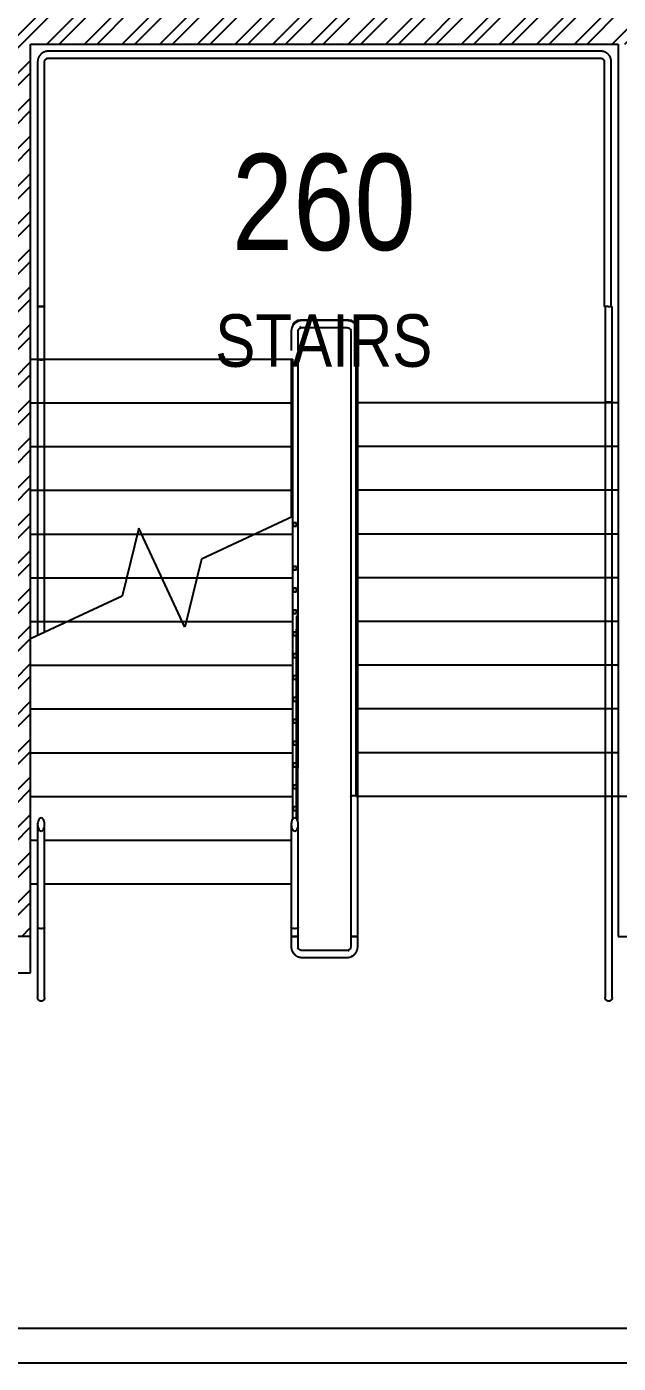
# Model space of a CAD drawing. Extents: x 6433 to 75181, y -2986 to 56414.
# Drawn here: x 35980 to 39363, y -516 to 7124 of the extents above; entities that cross this region are included whole.
import ezdxf

# ---------------------------------------------------------------- set-up
doc = ezdxf.new("R2010")
doc.units = 0
doc.header["$MEASUREMENT"] = 0
for name, color, linetype in [('A-Column__Concrete', 7, 'CONTINUOUS'), ('A-Hatch__Brick', 2, 'CONTINUOUS'), ('A-Stairs', 4, 'CONTINUOUS'), ('A-Text__Primary Room', 6, 'CONTINUOUS'), ('A-Wall__Brick', 6, 'CONTINUOUS'), ('A-Wall__Stud', 90, 'CONTINUOUS')]:
    doc.layers.add(name, color=color, linetype=linetype)
doc.styles.add('Arial Narrow', font='ARIALN.TTF', dxfattribs={"height": 750})
pattern_1 = [(45, (8381.06, 65736.02), (-107.76307, 107.76307), []), (45, (8452.9, 65736.02), (-107.76307, 107.76307), [])]

msp = doc.modelspace()

# ---------------------------------------------------------------- hatches: boundary and pattern name
at = {"layer": 'A-Hatch__Brick'}
h = msp.add_hatch(dxfattribs=at)
h.set_pattern_fill('ANSI32', color=256, scale=16, style=0)
h.set_pattern_definition(pattern_1)
h.paths.add_polyline_path([(39562.8, 7039.5), (39562.8, 7223.9), (35702.8, 7223.9), (35702.8, 7023.9), (39562.8, 7023.9)])
h = msp.add_hatch(dxfattribs=at)
h.set_pattern_fill('ANSI32', color=256, scale=16, style=0)
h.set_pattern_definition(pattern_1)
h.paths.add_polyline_path([(36002.8, 2013.9), (36002.8, 7023.9), (35912.8, 7023.9), (35912.8, 2013.9)])
h = msp.add_hatch(dxfattribs=at)
h.set_pattern_fill('ANSI32', color=256, scale=16, style=0)
h.set_pattern_definition(pattern_1)
h.paths.add_polyline_path([(36002.8, 3018.5), (36002.8, 7023.9), (35912.8, 7023.9), (35912.8, 1923.9), (36002.8, 1923.9), (36002.8, 2767.2)])

# ---------------------------------------------------------------- linework, layer by layer
at = {"layer": 'A-Column__Concrete'}
for p, q in [((39762.8, 2723.9), (39362.8, 2723.9)), ((39362.8, 2723.9), (39362.8, 1923.9)), ((39362.8, 1923.9), (39762.8, 1923.9))]:
    msp.add_line(p, q, dxfattribs=at)
at = {"layer": 'A-Stairs'}
for p, q in [((39262.8, 6983.9), (36102.8, 6983.9)), ((36042.8, 6923.9), (36042.8, 5523.9)), ((36082.8, 5523.9), (36082.8, 6923.9)), ((36102.8, 6943.9), (39262.8, 6943.9)), ((39282.8, 6923.9), (39282.8, 5523.9)), ((39322.8, 5523.9), (39322.8, 6923.9)), ((36082.8, 5523.9), (36042.8, 5523.9)), ((36042.8, 5523.9), (36042.8, 5223.9)), ((36042.8, 5523.9), (36062.8, 5523.9)), ((36062.8, 5523.9), (36082.8, 5523.9)), ((36082.8, 5223.9), (36082.8, 5523.9)), ((39305.4, 5523.9), (39282.8, 5523.9)), ((39287.8, 5523.9), (39287.8, 4973.9)), ((39305.3, 5523.9), (39307.8, 5523.9)), ((39307.8, 5523.9), (39327.8, 5523.9)), ((39327.8, 4973.9), (39327.8, 5523.9)), ((37823, 5446.8), (37543, 5446.8)), ((37812.8, 5443.9), (37552.8, 5443.9)), ((37492.8, 5383.9), (37492.8, 5273.9)), ((37532.8, 5273.9), (37532.8, 5383.9)), ((37552.8, 5403.9), (37812.8, 5403.9)), ((37832.8, 5383.9), (37832.8, 5223.9)), ((37872.8, 5223.9), (37872.8, 5383.9)), ((36002.8, 5223.9), (37502.8, 5223.9)), ((36002.8, 4126.1), (36002.8, 5223.9)), ((36002.8, 5223.9), (37502.8, 5223.9)), ((36002.8, 5223.9), (36042.8, 5223.9)), ((36002.8, 5223.9), (36042.8, 5223.9)), ((36042.8, 5223.9), (36042.8, 3642.8)), ((36082.8, 5223.9), (37492.8, 5223.9)), ((36082.8, 5223.9), (37492.8, 5223.9)), ((36082.8, 3661.5), (36082.8, 5223.9)), ((37492.8, 5223.9), (37492.8, 4319)), ((37502.8, 4323.6), (37502.8, 5223.9)), ((37532.8, 2886.1), (37532.8, 5223.9)), ((37832.8, 5223.9), (37832.8, 4973.9)), ((37862.8, 5223.9), (37862.8, 4973.9)), ((37872.8, 4973.9), (37872.8, 5223.9)), ((36002.8, 4973.9), (37502.8, 4973.9)), ((36002.8, 4973.9), (37502.8, 4973.9)), ((36002.8, 4973.9), (36042.9, 4973.9)), ((36002.8, 4973.9), (36042.9, 4973.9)), ((36082.8, 4973.9), (37492.9, 4973.9)), ((36082.8, 4973.9), (37492.9, 4973.9)), ((37832.8, 4973.9), (37832.8, 2723.9)), ((39362.8, 4973.9), (37862.8, 4973.9)), ((37862.8, 4973.9), (37862.8, 2723.9)), ((39287.8, 4973.9), (37872.8, 4973.9)), ((37872.8, 2723.9), (37872.8, 4973.9)), ((39287.8, 4973.9), (39287.8, 2723.9)), ((39362.8, 4973.9), (39327.8, 4973.9)), ((39327.8, 2723.9), (39327.8, 4973.9)), ((36002.8, 4723.9), (37502.8, 4723.9)), ((36002.8, 4723.9), (37502.8, 4723.9)), ((36002.8, 4723.9), (36042.9, 4723.9)), ((36002.8, 4723.9), (36042.9, 4723.9)), ((36082.7, 4723.9), (37492.9, 4723.9)), ((36082.7, 4723.9), (37492.9, 4723.9)), ((39362.8, 4723.9), (37862.8, 4723.9)), ((39362.8, 4723.9), (37862.8, 4723.9)), ((39287.8, 4723.9), (37872.8, 4723.9)), ((39287.8, 4723.9), (37872.8, 4723.9)), ((39362.8, 4723.9), (39327.8, 4723.9)), ((39362.8, 4723.9), (39327.8, 4723.9)), ((36002.8, 4473.9), (37502.8, 4473.9)), ((36002.8, 4473.9), (37502.8, 4473.9)), ((36002.8, 4473.9), (36043, 4473.9)), ((36002.8, 4473.9), (36043, 4473.9)), ((36082.7, 4473.9), (37493, 4473.9)), ((36082.7, 4473.9), (37493, 4473.9)), ((39362.8, 4473.9), (37862.8, 4473.9)), ((39362.8, 4473.9), (37862.8, 4473.9)), ((39287.8, 4473.9), (37872.8, 4473.9)), ((39287.8, 4473.9), (37872.8, 4473.9)), ((39362.8, 4473.9), (39327.8, 4473.9)), ((39362.8, 4473.9), (39327.8, 4473.9)), ((37502.8, 4323.6), (36979.4, 4079.5)), ((37502.8, 4223.9), (37502.8, 4323.6)), ((37523, 4288.9), (37503, 4288.9)), ((37503, 4288.9), (37503, 4268.9)), ((37523, 4268.9), (37523, 4288.9)), ((36002.8, 4223.9), (36612.7, 4223.9)), ((36002.8, 4223.9), (36612.7, 4223.9)), ((36002.8, 4223.9), (36043.1, 4223.9)), ((36002.8, 4223.9), (36043.1, 4223.9)), ((36082.6, 4223.9), (36612.7, 4223.9)), ((36082.6, 4223.9), (36612.7, 4223.9)), ((36620.8, 4257.1), (36526.3, 3868.2)), ((36612.7, 4223.9), (36636.3, 4223.9)), ((36612.7, 4223.9), (36636.3, 4223.9)), ((36884.9, 3690.7), (36620.8, 4257.1)), ((36636.3, 4223.9), (37289, 4223.9)), ((36636.3, 4223.9), (37289, 4223.9)), ((36636.3, 4223.9), (37289, 4223.9)), ((36636.3, 4223.9), (37289, 4223.9)), ((37289, 4223.9), (37502.8, 4223.9)), ((37289, 4223.9), (37502.8, 4223.9)), ((37502.8, 3973.9), (37502.8, 4223.9)), ((37503, 4268.9), (37523, 4268.9)), ((39362.8, 4223.9), (37862.8, 4223.9)), ((39362.8, 4223.9), (37862.8, 4223.9)), ((39288.5, 4223.9), (37872.2, 4223.9)), ((39288.5, 4223.9), (37872.2, 4223.9)), ((39362.8, 4223.9), (39327.2, 4223.9)), ((39362.8, 4223.9), (39327.2, 4223.9)), ((36979.4, 4079.5), (36884.9, 3690.7)), ((36002.8, 3973.9), (36551.9, 3973.9)), ((36002.8, 3973.9), (36551.9, 3973.9)), ((36002.8, 3973.9), (36043.5, 3973.9)), ((36002.8, 3973.9), (36043.5, 3973.9)), ((36082.2, 3973.9), (36551.9, 3973.9)), ((36082.2, 3973.9), (36551.9, 3973.9)), ((36551.9, 3973.9), (36752.8, 3973.9)), ((36551.9, 3973.9), (36752.8, 3973.9)), ((36752.8, 3973.9), (36953.7, 3973.9)), ((36752.8, 3973.9), (36953.7, 3973.9)), ((36752.8, 3973.9), (36953.7, 3973.9)), ((36752.8, 3973.9), (36953.7, 3973.9)), ((36953.7, 3973.9), (37502.8, 3973.9)), ((36953.7, 3973.9), (37502.8, 3973.9)), ((37502.8, 3723.9), (37502.8, 3973.9)), ((37523, 4038.9), (37503, 4038.9)), ((37503, 4038.9), (37503, 4018.9)), ((37503, 4018.9), (37523, 4018.9)), ((37523, 4018.9), (37523, 4038.9)), ((39362.8, 3973.9), (37862.8, 3973.9)), ((39362.8, 3973.9), (37862.8, 3973.9)), ((39288.5, 3973.9), (37872.2, 3973.9)), ((39288.5, 3973.9), (37872.2, 3973.9)), ((39362.8, 3973.9), (39327.2, 3973.9)), ((39362.8, 3973.9), (39327.2, 3973.9)), ((37523, 3913.9), (37503, 3913.9)), ((37503, 3913.9), (37503, 3893.9)), ((37523, 3893.9), (37523, 3913.9)), ((36526.3, 3868.2), (36002.8, 3624.2)), ((37503, 3893.9), (37523, 3893.9)), ((37523, 3788.9), (37503, 3788.9)), ((37503, 3788.9), (37503, 3768.9)), ((37503, 3768.9), (37523, 3768.9)), ((37523, 3768.9), (37523, 3788.9)), ((37528, 3755), (37523, 3755)), ((37523, 3755), (37523, 3679.7)), ((37528, 3679.7), (37528, 3755)), ((36002.8, 3723.9), (36216.7, 3723.9)), ((36002.8, 3723.9), (36216.7, 3723.9)), ((36002.8, 3723.9), (36043.5, 3723.9)), ((36002.8, 3723.9), (36043.5, 3723.9)), ((36082.2, 3723.9), (36216.7, 3723.9)), ((36082.2, 3723.9), (36216.7, 3723.9)), ((36216.7, 3723.9), (36869.4, 3723.9)), ((36216.7, 3723.9), (36869.4, 3723.9)), ((36869.4, 3723.9), (36893, 3723.9)), ((36869.4, 3723.9), (36893, 3723.9)), ((36869.4, 3723.9), (36893, 3723.9)), ((36869.4, 3723.9), (36893, 3723.9)), ((36893, 3723.9), (37502.8, 3723.9)), ((36893, 3723.9), (37502.8, 3723.9)), ((37502.8, 3473.9), (37502.8, 3723.9)), ((37523, 3679.7), (37528, 3679.7)), ((37523, 3663.9), (37523, 3679.7)), ((37528, 3679.7), (37528, 2588)), ((39362.8, 3723.9), (37862.8, 3723.9)), ((39362.8, 3723.9), (37862.8, 3723.9)), ((39288.5, 3723.9), (37872.2, 3723.9)), ((39288.5, 3723.9), (37872.2, 3723.9)), ((39362.8, 3723.9), (39327.2, 3723.9)), ((39362.8, 3723.9), (39327.2, 3723.9)), ((37523, 3663.9), (37503, 3663.9)), ((37503, 3663.9), (37503, 3643.9)), ((37503, 3643.9), (37523, 3643.9)), ((37523, 3643.9), (37523, 3663.9)), ((37523, 3538.9), (37523, 3643.9)), ((37523, 3538.9), (37503, 3538.9)), ((37503, 3538.9), (37503, 3518.9)), ((37503, 3518.9), (37523, 3518.9)), ((37523, 3518.9), (37523, 3538.9)), ((37523, 3413.9), (37523, 3518.9)), ((36002.8, 3473.9), (37502.8, 3473.9)), ((36002.8, 3473.9), (37502.8, 3473.9)), ((37502.8, 3223.9), (37502.8, 3473.9)), ((39362.8, 3473.9), (37862.8, 3473.9)), ((39362.8, 3473.9), (37862.8, 3473.9)), ((39288.5, 3473.9), (37872.2, 3473.9)), ((39288.5, 3473.9), (37872.2, 3473.9)), ((39362.8, 3473.9), (39327.2, 3473.9)), ((39362.8, 3473.9), (39327.2, 3473.9)), ((37523, 3413.9), (37503, 3413.9)), ((37503, 3413.9), (37503, 3393.9)), ((37503, 3393.9), (37523, 3393.9)), ((37523, 3393.9), (37523, 3413.9)), ((37523, 3288.9), (37523, 3393.9)), ((37523, 3288.9), (37503, 3288.9)), ((37503, 3288.9), (37503, 3268.9)), ((37523, 3268.9), (37523, 3288.9)), ((36002.8, 3223.9), (37502.8, 3223.9)), ((36002.8, 3223.9), (37502.8, 3223.9)), ((37502.8, 2973.9), (37502.8, 3223.9)), ((37503, 3268.9), (37523, 3268.9)), ((37523, 3163.9), (37523, 3268.9)), ((39362.8, 3223.9), (37862.8, 3223.9)), ((39362.8, 3223.9), (37862.8, 3223.9)), ((39288, 3223.9), (37872.7, 3223.9)), ((39288, 3223.9), (37872.7, 3223.9)), ((39362.8, 3223.9), (39327.7, 3223.9)), ((39362.8, 3223.9), (39327.7, 3223.9)), ((37523, 3163.9), (37503, 3163.9)), ((37503, 3163.9), (37503, 3143.9)), ((37503, 3143.9), (37523, 3143.9)), ((37523, 3143.9), (37523, 3163.9)), ((37523, 3038.9), (37523, 3143.9)), ((37523, 3038.9), (37503, 3038.9)), ((37503, 3038.9), (37503, 3018.9)), ((37503, 3018.9), (37523, 3018.9)), ((37523, 3018.9), (37523, 3038.9)), ((37523, 2913.9), (37523, 3018.5)), ((36002.8, 2973.9), (37502.8, 2973.9)), ((36002.8, 2973.9), (37502.8, 2973.9)), ((37502.8, 2723.9), (37502.8, 2973.9)), ((37523, 2913.9), (37503, 2913.9)), ((37503, 2913.9), (37503, 2893.9)), ((37523, 2893.9), (37523, 2913.9)), ((39362.8, 2973.9), (37862.8, 2973.9)), ((39362.8, 2973.9), (37862.8, 2973.9)), ((39287.9, 2973.9), (37872.8, 2973.9)), ((39287.9, 2973.9), (37872.8, 2973.9)), ((39362.8, 2973.9), (39327.8, 2973.9)), ((39362.8, 2973.9), (39327.8, 2973.9)), ((37503, 2893.9), (37523, 2893.9)), ((37523, 2788.9), (37523, 2893.9)), ((37523, 2788.9), (37503, 2788.9)), ((37503, 2788.9), (37503, 2768.9)), ((37503, 2768.9), (37523, 2768.9)), ((37523, 2768.9), (37523, 2788.9)), ((37523, 2663.9), (37523, 2767.2)), ((36002.8, 2723.9), (37502.8, 2723.9)), ((36002.8, 2723.9), (37502.8, 2723.9)), ((37502.8, 2595.7), (37502.8, 2723.9)), ((37832.8, 2723.9), (37832.8, 1923.9)), ((39362.8, 2723.9), (37862.8, 2723.9)), ((39287.8, 2723.9), (37872.8, 2723.9)), ((37872.8, 1923.9), (37872.8, 2723.9)), ((39287.8, 2723.9), (39287.8, 1673.9)), ((39362.8, 2723.9), (39327.8, 2723.9)), ((39327.8, 1673.9), (39327.8, 2723.9)), ((37523, 2663.9), (37503, 2663.9)), ((37503, 2663.9), (37503, 2643.9)), ((37503, 2643.9), (37523, 2643.9)), ((37523, 2643.9), (37523, 2663.9)), ((37523, 2595.7), (37523, 2643.9)), ((36042.8, 2563.7), (36042.8, 1973.9)), ((36082.8, 1973.9), (36082.8, 2563.7)), ((37492.8, 2563.7), (37492.8, 1973.9)), ((37532.8, 1973.9), (37532.8, 2563.7)), ((36002.8, 2473.9), (36043, 2473.9)), ((36002.8, 2473.9), (36043, 2473.9)), ((36082.7, 2473.9), (37493, 2473.9)), ((36082.7, 2473.9), (37493, 2473.9)), ((36002.8, 2223.9), (36043.6, 2223.9)), ((36002.8, 2223.9), (36043.6, 2223.9)), ((36082.1, 2223.9), (37493.6, 2223.9)), ((36082.1, 2223.9), (37493.6, 2223.9)), ((36042.8, 1973.9), (36042.8, 1673.9)), ((36082.8, 1673.9), (36082.8, 1973.9)), ((37492.8, 1973.9), (37492.8, 1923.9)), ((37512.8, 1923.9), (37492.8, 1923.9)), ((37492.8, 1923.9), (37492.8, 1863.9)), ((37492.8, 1923.9), (37532.8, 1923.9)), ((37532.8, 1923.9), (37512.8, 1923.9)), ((37532.8, 1923.9), (37532.8, 1973.9)), ((37532.8, 1863.9), (37532.8, 1923.9)), ((37852.8, 1923.9), (37832.8, 1923.9)), ((37832.8, 1923.9), (37832.8, 1863.9)), ((37832.8, 1923.9), (37872.8, 1923.9)), ((37872.8, 1923.9), (37852.8, 1923.9)), ((37872.8, 1863.9), (37872.8, 1923.9)), ((37812.8, 1843.9), (37552.8, 1843.9)), ((37552.8, 1803.9), (37812.8, 1803.9)), ((36042.8, 1673.9), (36042.8, 1574.5)), ((36082.8, 1574.5), (36082.8, 1673.9)), ((39287.8, 1673.9), (39287.8, 1574.5)), ((39327.8, 1574.5), (39327.8, 1673.9))]:
    msp.add_line(p, q, dxfattribs=at)
at = {"layer": 'A-Stairs', "flags": 128}
for points in [[(36102.8, 6983.9), (36100.4, 6983.8), (36098, 6983.7), (36095.7, 6983.5), (36093.3, 6983.1), (36090.9, 6982.7), (36088.6, 6982.2), (36086.3, 6981.5), (36084, 6980.8), (36081.7, 6980), (36079.5, 6979.1), (36077.3, 6978.2), (36075.1, 6977.1), (36073, 6976), (36071, 6974.7), (36069, 6973.4), (36067, 6972), (36065.1, 6970.5), (36063.3, 6969), (36061.5, 6967.4), (36059.8, 6965.7), (36058.2, 6963.9), (36056.6, 6962.1), (36055.1, 6960.2), (36053.7, 6958.3), (36052.4, 6956.3), (36051.1, 6954.3), (36049.9, 6952.2), (36048.8, 6950), (36047.8, 6947.8), (36046.9, 6945.6), (36046.1, 6943.4), (36045.4, 6941.1), (36044.7, 6938.8), (36044.2, 6936.4), (36043.7, 6934.1), (36043.4, 6931.7), (36043.1, 6929.3), (36042.9, 6926.9), (36042.8, 6924.5), (36042.8, 6923.9)], [(39322.8, 6923.9), (39322.8, 6926.3), (39322.7, 6928.7), (39322.4, 6931.1), (39322.1, 6933.4), (39321.6, 6935.8), (39321.1, 6938.1), (39320.5, 6940.5), (39319.8, 6942.8), (39319, 6945), (39318.1, 6947.2), (39317.1, 6949.4), (39316.1, 6951.6), (39314.9, 6953.7), (39313.7, 6955.8), (39312.4, 6957.8), (39311, 6959.7), (39309.5, 6961.6), (39308, 6963.4), (39306.3, 6965.2), (39304.6, 6966.9), (39302.9, 6968.6), (39301.1, 6970.1), (39299.2, 6971.6), (39297.3, 6973), (39295.3, 6974.4), (39293.2, 6975.6), (39291.1, 6976.8), (39289, 6977.9), (39286.8, 6978.9), (39284.6, 6979.8), (39282.3, 6980.6), (39280, 6981.4), (39277.7, 6982), (39275.4, 6982.6), (39273, 6983), (39270.7, 6983.4), (39268.3, 6983.6), (39265.9, 6983.8), (39263.5, 6983.9), (39262.8, 6983.9)], [(36082.8, 6923.9), (36082.9, 6924.7), (36082.9, 6925.5), (36083, 6926.3), (36083.1, 6927.1), (36083.2, 6927.9), (36083.4, 6928.6), (36083.6, 6929.4), (36083.9, 6930.2), (36084.1, 6930.9), (36084.4, 6931.7), (36084.7, 6932.4), (36085.1, 6933.1), (36085.5, 6933.8), (36085.9, 6934.5), (36086.3, 6935.2), (36086.8, 6935.8), (36087.3, 6936.5), (36087.8, 6937.1), (36088.3, 6937.7), (36088.9, 6938.2), (36089.5, 6938.8), (36090.1, 6939.3), (36090.7, 6939.8), (36091.4, 6940.3), (36092, 6940.7), (36092.7, 6941.1), (36093.4, 6941.5), (36094.1, 6941.9), (36094.9, 6942.2), (36095.6, 6942.5), (36096.3, 6942.8), (36097.1, 6943), (36097.9, 6943.3), (36098.7, 6943.4), (36099.4, 6943.6), (36100.2, 6943.7), (36101, 6943.8), (36101.8, 6943.9), (36102.6, 6943.9), (36102.8, 6943.9)], [(39262.8, 6943.9), (39263.6, 6943.9), (39264.4, 6943.8), (39265.2, 6943.7), (39266, 6943.6), (39266.8, 6943.5), (39267.6, 6943.3), (39268.4, 6943.1), (39269.1, 6942.9), (39269.9, 6942.6), (39270.6, 6942.3), (39271.4, 6942), (39272.1, 6941.6), (39272.8, 6941.2), (39273.5, 6940.8), (39274.1, 6940.4), (39274.8, 6939.9), (39275.4, 6939.4), (39276, 6938.9), (39276.6, 6938.4), (39277.2, 6937.8), (39277.7, 6937.2), (39278.3, 6936.6), (39278.8, 6936), (39279.2, 6935.4), (39279.7, 6934.7), (39280.1, 6934), (39280.5, 6933.3), (39280.8, 6932.6), (39281.2, 6931.9), (39281.5, 6931.1), (39281.8, 6930.4), (39282, 6929.6), (39282.2, 6928.8), (39282.4, 6928.1), (39282.6, 6927.3), (39282.7, 6926.5), (39282.8, 6925.7), (39282.8, 6924.9), (39282.8, 6924.1), (39282.8, 6923.9)], [(37552.8, 5443.9), (37550.4, 5443.8), (37548, 5443.7), (37545.7, 5443.5), (37543.3, 5443.1), (37540.9, 5442.7), (37538.6, 5442.2), (37536.3, 5441.5), (37534, 5440.8), (37531.7, 5440), (37529.5, 5439.1), (37527.3, 5438.2), (37525.1, 5437.1), (37523, 5436), (37521, 5434.7), (37519, 5433.4), (37517, 5432), (37515.1, 5430.5), (37513.3, 5429), (37511.5, 5427.4), (37509.8, 5425.7), (37508.2, 5423.9), (37506.6, 5422.1), (37505.1, 5420.2), (37503.7, 5418.3), (37502.4, 5416.3), (37501.1, 5414.3), (37499.9, 5412.2), (37498.8, 5410), (37497.8, 5407.8), (37496.9, 5405.6), (37496.1, 5403.4), (37495.4, 5401.1), (37494.7, 5398.8), (37494.2, 5396.4), (37493.7, 5394.1), (37493.4, 5391.7), (37493.1, 5389.3), (37492.9, 5386.9), (37492.8, 5384.5), (37492.8, 5383.9)], [(37872.8, 5383.9), (37872.8, 5386.3), (37872.7, 5388.7), (37872.4, 5391.1), (37872.1, 5393.4), (37871.6, 5395.8), (37871.1, 5398.1), (37870.5, 5400.5), (37869.8, 5402.8), (37869, 5405), (37868.1, 5407.2), (37867.1, 5409.4), (37866.1, 5411.6), (37864.9, 5413.7), (37863.7, 5415.8), (37862.4, 5417.8), (37861, 5419.7), (37859.5, 5421.6), (37858, 5423.4), (37856.3, 5425.2), (37854.6, 5426.9), (37852.9, 5428.6), (37851.1, 5430.1), (37849.2, 5431.6), (37847.3, 5433), (37845.3, 5434.4), (37843.2, 5435.6), (37841.1, 5436.8), (37839, 5437.9), (37836.8, 5438.9), (37834.6, 5439.8), (37832.3, 5440.6), (37830, 5441.4), (37827.7, 5442), (37825.4, 5442.6), (37823, 5443), (37820.7, 5443.4), (37818.3, 5443.6), (37815.9, 5443.8), (37813.5, 5443.9), (37812.8, 5443.9)], [(37532.8, 5383.9), (37532.9, 5384.7), (37532.9, 5385.5), (37533, 5386.3), (37533.1, 5387.1), (37533.2, 5387.9), (37533.4, 5388.6), (37533.6, 5389.4), (37533.9, 5390.2), (37534.1, 5390.9), (37534.4, 5391.7), (37534.7, 5392.4), (37535.1, 5393.1), (37535.5, 5393.8), (37535.9, 5394.5), (37536.3, 5395.2), (37536.8, 5395.8), (37537.3, 5396.5), (37537.8, 5397.1), (37538.3, 5397.7), (37538.9, 5398.2), (37539.5, 5398.8), (37540.1, 5399.3), (37540.7, 5399.8), (37541.4, 5400.3), (37542, 5400.7), (37542.7, 5401.1), (37543.4, 5401.5), (37544.1, 5401.9), (37544.9, 5402.2), (37545.6, 5402.5), (37546.3, 5402.8), (37547.1, 5403), (37547.9, 5403.3), (37548.7, 5403.4), (37549.4, 5403.6), (37550.2, 5403.7), (37551, 5403.8), (37551.8, 5403.9), (37552.6, 5403.9), (37552.8, 5403.9)], [(37812.8, 5403.9), (37813.6, 5403.9), (37814.4, 5403.8), (37815.2, 5403.7), (37816, 5403.6), (37816.8, 5403.5), (37817.6, 5403.3), (37818.4, 5403.1), (37819.1, 5402.9), (37819.9, 5402.6), (37820.6, 5402.3), (37821.4, 5402), (37822.1, 5401.6), (37822.8, 5401.2), (37823.5, 5400.8), (37824.1, 5400.4), (37824.8, 5399.9), (37825.4, 5399.4), (37826, 5398.9), (37826.6, 5398.4), (37827.2, 5397.8), (37827.7, 5397.2), (37828.3, 5396.6), (37828.8, 5396), (37829.2, 5395.4), (37829.7, 5394.7), (37830.1, 5394), (37830.5, 5393.3), (37830.8, 5392.6), (37831.2, 5391.9), (37831.5, 5391.1), (37831.8, 5390.4), (37832, 5389.6), (37832.2, 5388.8), (37832.4, 5388.1), (37832.6, 5387.3), (37832.7, 5386.5), (37832.8, 5385.7), (37832.8, 5384.9), (37832.8, 5384.1), (37832.8, 5383.9)], [(36062.8, 2601.4), (36059.2, 2600.7), (36055.6, 2598.8), (36052.3, 2595.7), (36049.4, 2591.6), (36046.9, 2586.4), (36044.9, 2580.5), (36043.6, 2574), (36042.9, 2567.2), (36042.9, 2560.3), (36043.6, 2553.4), (36044.9, 2547), (36046.9, 2541.1), (36049.4, 2535.9), (36052.3, 2531.7), (36055.6, 2528.6), (36059.2, 2526.7), (36062.8, 2526.1)], [(36062.8, 2526.1), (36066.5, 2526.7), (36070.1, 2528.6), (36073.4, 2531.7), (36076.3, 2535.9), (36078.8, 2541.1), (36080.7, 2547), (36082.1, 2553.4), (36082.8, 2560.3), (36082.8, 2567.2), (36082.1, 2574), (36080.7, 2580.5), (36078.8, 2586.4), (36076.3, 2591.6), (36073.4, 2595.7), (36070.1, 2598.8), (36066.5, 2600.7), (36062.8, 2601.4)], [(37512.8, 2601.4), (37509.2, 2600.7), (37505.6, 2598.8), (37502.3, 2595.7), (37499.4, 2591.6), (37496.9, 2586.4), (37494.9, 2580.5), (37493.6, 2574), (37492.9, 2567.2), (37492.9, 2560.3), (37493.6, 2553.4), (37494.9, 2547), (37496.9, 2541.1), (37499.4, 2535.9), (37502.3, 2531.7), (37505.6, 2528.6), (37509.2, 2526.7), (37512.8, 2526.1)], [(37512.8, 2526.1), (37516.5, 2526.7), (37520.1, 2528.6), (37523.4, 2531.7), (37526.3, 2535.9), (37528.8, 2541.1), (37530.7, 2547), (37532.1, 2553.4), (37532.8, 2560.3), (37532.8, 2567.2), (37532.1, 2574), (37530.7, 2580.5), (37528.8, 2586.4), (37526.3, 2591.6), (37523.4, 2595.7), (37520.1, 2598.8), (37516.5, 2600.7), (37512.8, 2601.4)], [(37492.8, 1863.9), (37492.9, 1861.5), (37493, 1859.1), (37493.3, 1856.7), (37493.6, 1854.3), (37494, 1852), (37494.6, 1849.6), (37495.2, 1847.3), (37495.9, 1845), (37496.7, 1842.7), (37497.6, 1840.5), (37498.6, 1838.3), (37499.6, 1836.2), (37500.8, 1834.1), (37502, 1832), (37503.3, 1830), (37504.7, 1828.1), (37506.2, 1826.2), (37507.7, 1824.3), (37509.4, 1822.5), (37511, 1820.8), (37512.8, 1819.2), (37514.6, 1817.6), (37516.5, 1816.1), (37518.4, 1814.7), (37520.4, 1813.4), (37522.5, 1812.1), (37524.6, 1811), (37526.7, 1809.9), (37528.9, 1808.9), (37531.1, 1808), (37533.4, 1807.1), (37535.6, 1806.4), (37538, 1805.8), (37540.3, 1805.2), (37542.6, 1804.8), (37545, 1804.4), (37547.4, 1804.1), (37549.8, 1804), (37552.2, 1803.9), (37552.8, 1803.9)], [(37552.8, 1843.9), (37552, 1843.9), (37551.2, 1843.9), (37550.4, 1844), (37549.7, 1844.1), (37548.9, 1844.3), (37548.1, 1844.5), (37547.3, 1844.7), (37546.6, 1844.9), (37545.8, 1845.2), (37545.1, 1845.5), (37544.3, 1845.8), (37543.6, 1846.1), (37542.9, 1846.5), (37542.2, 1846.9), (37541.5, 1847.4), (37540.9, 1847.8), (37540.3, 1848.3), (37539.7, 1848.8), (37539.1, 1849.4), (37538.5, 1849.9), (37537.9, 1850.5), (37537.4, 1851.1), (37536.9, 1851.8), (37536.5, 1852.4), (37536, 1853.1), (37535.6, 1853.8), (37535.2, 1854.5), (37534.8, 1855.2), (37534.5, 1855.9), (37534.2, 1856.6), (37533.9, 1857.4), (37533.7, 1858.1), (37533.5, 1858.9), (37533.3, 1859.7), (37533.1, 1860.5), (37533, 1861.3), (37532.9, 1862.1), (37532.9, 1862.9), (37532.8, 1863.7), (37532.8, 1863.9)], [(37812.8, 1803.9), (37815.2, 1803.9), (37817.6, 1804.1), (37820, 1804.3), (37822.4, 1804.6), (37824.8, 1805.1), (37827.1, 1805.6), (37829.4, 1806.2), (37831.7, 1806.9), (37834, 1807.7), (37836.2, 1808.6), (37838.4, 1809.6), (37840.5, 1810.7), (37842.7, 1811.8), (37844.7, 1813), (37846.7, 1814.4), (37848.7, 1815.8), (37850.6, 1817.2), (37852.4, 1818.8), (37854.2, 1820.4), (37855.9, 1822.1), (37857.5, 1823.8), (37859.1, 1825.7), (37860.6, 1827.5), (37862, 1829.5), (37863.3, 1831.5), (37864.6, 1833.5), (37865.8, 1835.6), (37866.8, 1837.7), (37867.9, 1839.9), (37868.8, 1842.1), (37869.6, 1844.4), (37870.3, 1846.7), (37871, 1849), (37871.5, 1851.3), (37872, 1853.7), (37872.3, 1856.1), (37872.6, 1858.4), (37872.8, 1860.8), (37872.8, 1863.2), (37872.8, 1863.9)], [(37832.8, 1863.9), (37832.8, 1863.1), (37832.8, 1862.3), (37832.7, 1861.5), (37832.6, 1860.7), (37832.4, 1859.9), (37832.3, 1859.1), (37832.1, 1858.4), (37831.8, 1857.6), (37831.6, 1856.8), (37831.3, 1856.1), (37830.9, 1855.4), (37830.6, 1854.6), (37830.2, 1853.9), (37829.8, 1853.3), (37829.3, 1852.6), (37828.9, 1851.9), (37828.4, 1851.3), (37827.9, 1850.7), (37827.3, 1850.1), (37826.8, 1849.5), (37826.2, 1849), (37825.6, 1848.5), (37825, 1848), (37824.3, 1847.5), (37823.6, 1847.1), (37823, 1846.6), (37822.3, 1846.2), (37821.6, 1845.9), (37820.8, 1845.5), (37820.1, 1845.2), (37819.3, 1845), (37818.6, 1844.7), (37817.8, 1844.5), (37817, 1844.3), (37816.2, 1844.2), (37815.5, 1844.1), (37814.7, 1844), (37813.9, 1843.9), (37813.1, 1843.9), (37812.8, 1843.9)], [(36042.8, 1673.9), (36042.8, 1669.9), (36042.8, 1665.9), (36042.8, 1661.9), (36042.8, 1658), (36042.8, 1654), (36042.8, 1650.1), (36042.8, 1646.2), (36042.8, 1642.4), (36042.8, 1638.7), (36042.8, 1634.9), (36042.8, 1631.3), (36042.8, 1627.7), (36042.8, 1624.2), (36042.8, 1620.8), (36042.8, 1617.4), (36042.8, 1614.2), (36042.8, 1611), (36042.8, 1607.9), (36042.8, 1605), (36042.8, 1602.1), (36042.8, 1599.4), (36042.8, 1596.8), (36042.8, 1594.3), (36042.8, 1592), (36042.8, 1589.7), (36042.8, 1587.6), (36042.8, 1585.7), (36042.8, 1583.9), (36042.8, 1582.2), (36042.8, 1580.7), (36042.8, 1579.3), (36042.8, 1578.1), (36042.8, 1577), (36042.8, 1576.1), (36042.8, 1575.3), (36042.8, 1574.7), (36042.8, 1574.3), (36042.8, 1574), (36042.8, 1573.9), (36042.8, 1573.9)], [(36082.8, 1573.9), (36082.8, 1574), (36082.8, 1574.2), (36082.8, 1574.6), (36082.8, 1575.2), (36082.8, 1575.9), (36082.8, 1576.7), (36082.8, 1577.8), (36082.8, 1579), (36082.8, 1580.3), (36082.8, 1581.8), (36082.8, 1583.4), (36082.8, 1585.2), (36082.8, 1587.1), (36082.8, 1589.2), (36082.8, 1591.3), (36082.8, 1593.7), (36082.8, 1596.1), (36082.8, 1598.7), (36082.8, 1601.4), (36082.8, 1604.2), (36082.8, 1607.1), (36082.8, 1610.2), (36082.8, 1613.3), (36082.8, 1616.5), (36082.8, 1619.9), (36082.8, 1623.3), (36082.8, 1626.7), (36082.8, 1630.3), (36082.8, 1633.9), (36082.8, 1637.6), (36082.8, 1641.4), (36082.8, 1645.2), (36082.8, 1649.1), (36082.8, 1653), (36082.8, 1656.9), (36082.8, 1660.8), (36082.8, 1664.8), (36082.8, 1668.8), (36082.8, 1672.8), (36082.8, 1673.9)], [(39287.8, 1673.9), (39287.8, 1669.9), (39287.8, 1665.9), (39287.8, 1661.9), (39287.8, 1658), (39287.8, 1654), (39287.8, 1650.1), (39287.8, 1646.2), (39287.8, 1642.4), (39287.8, 1638.7), (39287.8, 1634.9), (39287.8, 1631.3), (39287.8, 1627.7), (39287.8, 1624.2), (39287.8, 1620.8), (39287.8, 1617.4), (39287.8, 1614.2), (39287.8, 1611), (39287.8, 1607.9), (39287.8, 1605), (39287.8, 1602.1), (39287.8, 1599.4), (39287.8, 1596.8), (39287.8, 1594.3), (39287.8, 1592), (39287.8, 1589.7), (39287.8, 1587.6), (39287.8, 1585.7), (39287.8, 1583.9), (39287.8, 1582.2), (39287.8, 1580.7), (39287.8, 1579.3), (39287.8, 1578.1), (39287.8, 1577), (39287.8, 1576.1), (39287.8, 1575.3), (39287.8, 1574.7), (39287.8, 1574.3), (39287.8, 1574), (39287.8, 1573.9), (39287.8, 1573.9)], [(39327.8, 1573.9), (39327.8, 1574), (39327.8, 1574.2), (39327.8, 1574.6), (39327.8, 1575.2), (39327.8, 1575.9), (39327.8, 1576.7), (39327.8, 1577.8), (39327.8, 1579), (39327.8, 1580.3), (39327.8, 1581.8), (39327.8, 1583.4), (39327.8, 1585.2), (39327.8, 1587.1), (39327.8, 1589.2), (39327.8, 1591.3), (39327.8, 1593.7), (39327.8, 1596.1), (39327.8, 1598.7), (39327.8, 1601.4), (39327.8, 1604.2), (39327.8, 1607.1), (39327.8, 1610.2), (39327.8, 1613.3), (39327.8, 1616.5), (39327.8, 1619.9), (39327.8, 1623.3), (39327.8, 1626.7), (39327.8, 1630.3), (39327.8, 1633.9), (39327.8, 1637.6), (39327.8, 1641.4), (39327.8, 1645.2), (39327.8, 1649.1), (39327.8, 1653), (39327.8, 1656.9), (39327.8, 1660.8), (39327.8, 1664.8), (39327.8, 1668.8), (39327.8, 1672.8), (39327.8, 1673.9)], [(36042.8, 1573.9), (36042.8, 1574), (36042.8, 1574.2), (36042.8, 1574.5)], [(36062.8, 1553.9), (36062, 1553.9), (36061.2, 1553.9), (36060.4, 1554), (36059.7, 1554.1), (36058.9, 1554.3), (36058.1, 1554.5), (36057.3, 1554.7), (36056.6, 1554.9), (36055.8, 1555.2), (36055.1, 1555.5), (36054.3, 1555.8), (36053.6, 1556.1), (36052.9, 1556.5), (36052.2, 1556.9), (36051.5, 1557.4), (36050.9, 1557.8), (36050.3, 1558.3), (36049.7, 1558.8), (36049.1, 1559.4), (36048.5, 1559.9), (36047.9, 1560.5), (36047.4, 1561.1), (36046.9, 1561.8), (36046.5, 1562.4), (36046, 1563.1), (36045.6, 1563.8), (36045.2, 1564.5), (36044.8, 1565.2), (36044.5, 1565.9), (36044.2, 1566.6), (36043.9, 1567.4), (36043.7, 1568.1), (36043.5, 1568.9), (36043.3, 1569.7), (36043.1, 1570.5), (36043, 1571.3), (36042.9, 1572.1), (36042.9, 1572.9), (36042.8, 1573.7), (36042.8, 1573.9)], [(36082.8, 1573.9), (36082.8, 1573.1), (36082.8, 1572.3), (36082.7, 1571.5), (36082.6, 1570.7), (36082.4, 1569.9), (36082.3, 1569.1), (36082.1, 1568.4), (36081.8, 1567.6), (36081.6, 1566.8), (36081.3, 1566.1), (36080.9, 1565.4), (36080.6, 1564.6), (36080.2, 1563.9), (36079.8, 1563.3), (36079.3, 1562.6), (36078.9, 1561.9), (36078.4, 1561.3), (36077.9, 1560.7), (36077.3, 1560.1), (36076.8, 1559.5), (36076.2, 1559), (36075.6, 1558.5), (36075, 1558), (36074.3, 1557.5), (36073.6, 1557.1), (36073, 1556.6), (36072.3, 1556.2), (36071.6, 1555.9), (36070.8, 1555.5), (36070.1, 1555.2), (36069.3, 1555), (36068.6, 1554.7), (36067.8, 1554.5), (36067, 1554.3), (36066.2, 1554.2), (36065.5, 1554.1), (36064.7, 1554), (36063.9, 1553.9), (36063.1, 1553.9), (36062.8, 1553.9)], [(36082.8, 1574.5), (36082.8, 1574.2), (36082.8, 1573.9), (36082.8, 1573.9)], [(39287.8, 1573.9), (39287.8, 1574), (39287.8, 1574.2), (39287.8, 1574.5)], [(39307.8, 1553.9), (39307, 1553.9), (39306.2, 1553.9), (39305.4, 1554), (39304.7, 1554.1), (39303.9, 1554.3), (39303.1, 1554.5), (39302.3, 1554.7), (39301.6, 1554.9), (39300.8, 1555.2), (39300.1, 1555.5), (39299.3, 1555.8), (39298.6, 1556.1), (39297.9, 1556.5), (39297.2, 1556.9), (39296.5, 1557.4), (39295.9, 1557.8), (39295.3, 1558.3), (39294.7, 1558.8), (39294.1, 1559.4), (39293.5, 1559.9), (39292.9, 1560.5), (39292.4, 1561.1), (39291.9, 1561.8), (39291.5, 1562.4), (39291, 1563.1), (39290.6, 1563.8), (39290.2, 1564.5), (39289.8, 1565.2), (39289.5, 1565.9), (39289.2, 1566.6), (39288.9, 1567.4), (39288.7, 1568.1), (39288.5, 1568.9), (39288.3, 1569.7), (39288.1, 1570.5), (39288, 1571.3), (39287.9, 1572.1), (39287.9, 1572.9), (39287.8, 1573.7), (39287.8, 1573.9)], [(39327.8, 1573.9), (39327.8, 1573.1), (39327.8, 1572.3), (39327.7, 1571.5), (39327.6, 1570.7), (39327.4, 1569.9), (39327.3, 1569.1), (39327.1, 1568.4), (39326.8, 1567.6), (39326.6, 1566.8), (39326.3, 1566.1), (39325.9, 1565.4), (39325.6, 1564.6), (39325.2, 1563.9), (39324.8, 1563.3), (39324.3, 1562.6), (39323.9, 1561.9), (39323.4, 1561.3), (39322.9, 1560.7), (39322.3, 1560.1), (39321.8, 1559.5), (39321.2, 1559), (39320.6, 1558.5), (39320, 1558), (39319.3, 1557.5), (39318.6, 1557.1), (39318, 1556.6), (39317.3, 1556.2), (39316.6, 1555.9), (39315.8, 1555.5), (39315.1, 1555.2), (39314.3, 1555), (39313.6, 1554.7), (39312.8, 1554.5), (39312, 1554.3), (39311.2, 1554.2), (39310.5, 1554.1), (39309.7, 1554), (39308.9, 1553.9), (39308.1, 1553.9), (39307.8, 1553.9)], [(39327.8, 1574.5), (39327.8, 1574.2), (39327.8, 1573.9), (39327.8, 1573.9)]]:
    msp.add_lwpolyline(points, dxfattribs=at)
at = {"layer": 'A-Stairs'}
for centre, radius, start, end in [((37543, 5401.8), 45, 90, 172.8227), ((37543, 5401.8), 40, 111.56376, 150), ((37823, 5401.8), 45, 8.39539, 90), ((37823, 5401.8), 40, 21.74242, 73.69543), ((37552.8, 5383.9), 25, 106.08797, 111.95359), ((37812.8, 5383.9), 25, 16.08797, 21.95359), ((37543, 1853.9), 45, 204.69224, 230.33508), ((37552.8, 1863.9), 25, 196.08797, 201.95359), ((37812.8, 1863.9), 25, 286.08797, 291.95359), ((37823, 1853.9), 45, 291.27608, 330.76888)]:
    msp.add_arc(centre, radius, start, end, dxfattribs=at)
for points in [[(36062.8, 5218.1), (36059.4, 5218.1), (36054.1, 5218.5), (36048.5, 5219.8), (36045.3, 5221), (36043.3, 5222.4), (36042.8, 5223.4), (36042.8, 5223.9)], [(39307.8, 4979.6), (39311.3, 4979.6), (39316.6, 4979.2), (39322.1, 4978), (39325.4, 4976.8), (39327.4, 4975.4), (39327.8, 4974.4), (39327.8, 4973.9)], [(37852.8, 2729.6), (37856.3, 2729.6), (37861.6, 2729.2), (37867.1, 2728), (37870.4, 2726.8), (37872.4, 2725.4), (37872.8, 2724.4), (37872.8, 2723.9)], [(36062.8, 1968.1), (36059.4, 1968.1), (36054.1, 1968.5), (36048.5, 1969.8), (36045.3, 1971), (36043.3, 1972.4), (36042.8, 1973.4), (36042.8, 1973.9)], [(37512.8, 1968.1), (37509.4, 1968.1), (37504.1, 1968.5), (37498.5, 1969.8), (37495.3, 1971), (37493.3, 1972.4), (37492.8, 1973.4), (37492.8, 1973.9)]]:
    msp.add_open_spline(points, degree=3, knots=[0, 0, 0, 0, 0.1666667, 0.25, 0.3333333, 0.4166667, 0.5, 0.5, 0.5, 0.5], dxfattribs=at)
for points in [[(36082.8, 5223.9), (36082.8, 5223.4), (36082.4, 5222.4), (36080.4, 5221), (36077.1, 5219.8), (36073, 5218.8), (36068.1, 5218.3), (36064.6, 5218.1), (36062.8, 5218.1)], [(39287.8, 4973.9), (39287.8, 4974.4), (39288.3, 4975.4), (39290.3, 4976.8), (39293.5, 4978), (39297.7, 4978.9), (39302.6, 4979.5), (39306.1, 4979.6), (39307.8, 4979.6)], [(37832.8, 2723.9), (37832.8, 2724.4), (37833.3, 2725.4), (37835.3, 2726.8), (37838.5, 2728), (37842.7, 2728.9), (37847.6, 2729.5), (37851.1, 2729.6), (37852.8, 2729.6)], [(36082.8, 1973.9), (36082.8, 1973.4), (36082.4, 1972.4), (36080.4, 1971), (36077.1, 1969.8), (36073, 1968.8), (36068.1, 1968.3), (36064.6, 1968.1), (36062.8, 1968.1)], [(37532.8, 1973.9), (37532.8, 1973.4), (37532.4, 1972.4), (37530.4, 1971), (37527.1, 1969.8), (37523, 1968.8), (37518.1, 1968.3), (37514.6, 1968.1), (37512.8, 1968.1)]]:
    msp.add_open_spline(points, degree=3, dxfattribs=at)
at = {"layer": 'A-Wall__Brick'}
for p, q in [((36002.8, 7023.9), (39362.8, 7023.9)), ((36002.8, 2013.9), (36002.8, 7023.9)), ((39362.8, 7023.9), (39362.8, 2723.9)), ((36002.8, 1715.9), (36002.8, 2013.9)), ((36002.8, 1923.9), (33062.8, 1923.9)), ((30334.8, 1715.9), (36002.8, 1715.9))]:
    msp.add_line(p, q, dxfattribs=at)
at = {"layer": 'A-Wall__Stud'}
for p, q in [((22095.3, -316.1), (47892.8, -316.1)), ((47692.8, -516.1), (21841.3, -516.1))]:
    msp.add_line(p, q, dxfattribs=at)

# ---------------------------------------------------------------- texts
at = {"layer": 'A-Text__Primary Room', "insert": (37679.1, 6396.9), "char_height": 750, "width": 5700.068, "attachment_point": 2, "style": 'Arial Narrow'}
msp.add_mtext('{\\H0.73333x;260\\P\\H0.54546x;STAIRS}', dxfattribs=at)

doc.saveas('drawing.dxf')
